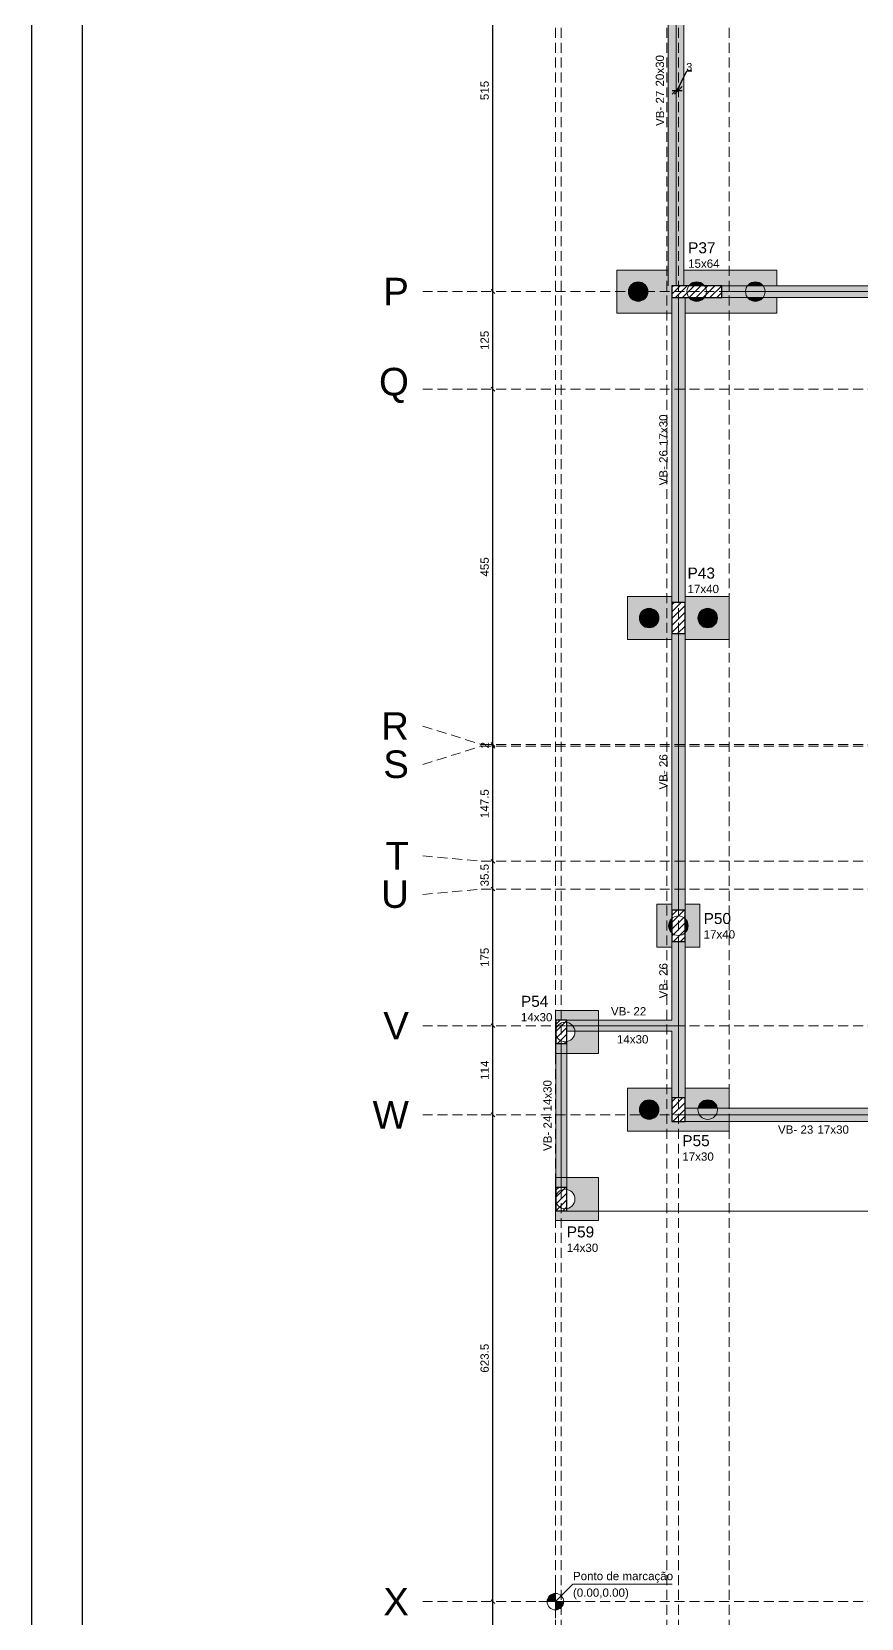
# Model space of a CAD drawing. Header units: millimetres. Extents: x -34 to 951, y -76 to 463.
# Drawn here: x 68.3 to 89.55, y -56 to -15.37 of the extents above; entities that cross this region are included whole.
import ezdxf

# ---------------------------------------------------------------- set-up
doc = ezdxf.new("R2010")
doc.units = ezdxf.units.MM
doc.header["$MEASUREMENT"] = 0
doc.linetypes.add('DASHED', pattern=[1.905, 1.27, -0.635])
doc.linetypes.add('NULL', pattern=[0])
for name, color, linetype, lineweight in [('FO-Eixos', 5, 'Continuous', 5), ('FO-Estacas dos blocos', 1, 'Continuous', 20), ('FO-Hachura dos blocos', 43, 'Continuous', 5), ('FO-Hachura pilar que passa', 19, 'Continuous', 5), ('FO-Hachura viga', 43, 'Continuous', 5), ('FO-Pilares', 4, 'Continuous', 30), ('FO-Seção das fundações', 9, 'Continuous', 5), ('FO-Textos das vigas', 7, 'Continuous', 5), ('FO-Textos dos pilares', 7, 'Continuous', 5), ('FO-Vigas', 1, 'Continuous', 20), ('LC-Cotas', 7, 'Continuous', 5), ('LC-Eixos', 7, 'DASHED', 5), ('LC-Textos', 7, 'Continuous', 20)]:
    doc.layers.add(name, color=color, linetype=linetype, lineweight=lineweight)
doc.styles.add('Arial', font='arial.ttf')
doc.dimstyles.new('UM_50.000000', dxfattribs={"dimtxt": 0.18, "dimasz": 0.1, "dimexe": 0.1, "dimexo": 0.2, "dimgap": 0, "dimtad": 1, "dimtih": 1, "dimtoh": 1, "dimdec": 1, "dimlfac": 50, "dimzin": 0, "dimdsep": 46, "dimtxsty": 'Standard', "dimcen": 0.09, "dimdle": 0.1, "dimadec": 1, "dimazin": 2, "dimtfac": 1, "dimtdec": 4, "dimtofl": 0, "dimtmove": 0, "dimatfit": 3, "dimfxl": 1, "dimtolj": 1, "dimarcsym": 0})
pattern_1 = [(45, (81.71223, 24.42096), (-0.08838835, 0.08838835), [])]

# ---------------------------------------------------------------- blocks, each defined once
blk = doc.blocks.new('_Oblique')
at = {"color": 0, "linetype": 'ByBlock', "lineweight": -2}
blk.add_line((-0.5, -0.5), (0.5, 0.5), dxfattribs=at)
blk = doc.blocks.new('*D190')
at = {"layer": 'Defpoints', "color": 0, "transparency": 16777216}
for p in [(80.112, -55.579), (80.112, -55.579), (80.112, -63.579)]:
    blk.add_point(p, dxfattribs=at)
at = {"layer": 'LC-Cotas', "color": 0, "lineweight": -2, "transparency": 16777216}
blk.add_line((80.112, -63.679), (80.112, -55.479), dxfattribs=at)
at = {"layer": 'LC-Cotas', "color": 0, "lineweight": -2, "transparency": 16777216, "xscale": 0.1, "yscale": 0.1, "zscale": 0.1}
for p, rotation in [((80.112, -55.579), 90), ((80.112, -63.579), 270)]:
    blk.add_blockref('_Oblique', p, dxfattribs=dict(at, rotation=rotation))
at = {"layer": 'LC-Cotas', "color": 7, "transparency": 16777216, "insert": (79.9, -59.579), "char_height": 0.2118, "attachment_point": 5, "rotation": 90, "style": 'Arial'}
blk.add_mtext('\\A1;400', dxfattribs=at)
blk = doc.blocks.new('*D191')
at = {"layer": 'Defpoints', "color": 0, "transparency": 16777216}
for p in [(80.112, -43.109), (80.112, -43.109), (80.112, -55.579)]:
    blk.add_point(p, dxfattribs=at)
at = {"layer": 'LC-Cotas', "color": 0, "lineweight": -2, "transparency": 16777216}
blk.add_line((80.112, -55.679), (80.112, -43.009), dxfattribs=at)
at = {"layer": 'LC-Cotas', "color": 0, "lineweight": -2, "transparency": 16777216, "xscale": 0.1, "yscale": 0.1, "zscale": 0.1}
for p, rotation in [((80.112, -43.109), 90), ((80.112, -55.579), 270)]:
    blk.add_blockref('_Oblique', p, dxfattribs=dict(at, rotation=rotation))
at = {"layer": 'LC-Cotas', "color": 7, "transparency": 16777216, "insert": (79.9, -49.344), "char_height": 0.2118, "attachment_point": 5, "rotation": 90, "style": 'Arial'}
blk.add_mtext('\\A1;623.5', dxfattribs=at)
blk = doc.blocks.new('*D192')
at = {"layer": 'Defpoints', "color": 0, "transparency": 16777216}
for p in [(80.112, -40.829), (80.112, -40.829), (80.112, -43.109)]:
    blk.add_point(p, dxfattribs=at)
at = {"layer": 'LC-Cotas', "color": 0, "lineweight": -2, "transparency": 16777216}
blk.add_line((80.112, -43.209), (80.112, -40.729), dxfattribs=at)
at = {"layer": 'LC-Cotas', "color": 0, "lineweight": -2, "transparency": 16777216, "xscale": 0.1, "yscale": 0.1, "zscale": 0.1}
for p, rotation in [((80.112, -40.829), 90), ((80.112, -43.109), 270)]:
    blk.add_blockref('_Oblique', p, dxfattribs=dict(at, rotation=rotation))
at = {"layer": 'LC-Cotas', "color": 7, "transparency": 16777216, "insert": (79.9, -41.969), "char_height": 0.2118, "attachment_point": 5, "rotation": 90, "style": 'Arial'}
blk.add_mtext('\\A1;114', dxfattribs=at)
blk = doc.blocks.new('*D193')
at = {"layer": 'Defpoints', "color": 0, "transparency": 16777216}
for p in [(80.112, -37.329), (80.112, -37.329), (80.112, -40.829)]:
    blk.add_point(p, dxfattribs=at)
at = {"layer": 'LC-Cotas', "color": 0, "lineweight": -2, "transparency": 16777216}
blk.add_line((80.112, -40.929), (80.112, -37.229), dxfattribs=at)
at = {"layer": 'LC-Cotas', "color": 0, "lineweight": -2, "transparency": 16777216, "xscale": 0.1, "yscale": 0.1, "zscale": 0.1}
for p, rotation in [((80.112, -37.329), 90), ((80.112, -40.829), 270)]:
    blk.add_blockref('_Oblique', p, dxfattribs=dict(at, rotation=rotation))
at = {"layer": 'LC-Cotas', "color": 7, "transparency": 16777216, "insert": (79.9, -39.079), "char_height": 0.2118, "attachment_point": 5, "rotation": 90, "style": 'Arial'}
blk.add_mtext('\\A1;175', dxfattribs=at)
blk = doc.blocks.new('*D194')
at = {"layer": 'Defpoints', "color": 0, "transparency": 16777216}
for p in [(80.112, -36.619), (80.112, -36.619), (80.112, -37.329)]:
    blk.add_point(p, dxfattribs=at)
at = {"layer": 'LC-Cotas', "color": 0, "lineweight": -2, "transparency": 16777216}
blk.add_line((80.112, -37.429), (80.112, -36.519), dxfattribs=at)
at = {"layer": 'LC-Cotas', "color": 0, "lineweight": -2, "transparency": 16777216, "xscale": 0.1, "yscale": 0.1, "zscale": 0.1}
for p, rotation in [((80.112, -36.619), 90), ((80.112, -37.329), 270)]:
    blk.add_blockref('_Oblique', p, dxfattribs=dict(at, rotation=rotation))
at = {"layer": 'LC-Cotas', "color": 7, "transparency": 16777216, "insert": (79.9, -36.974), "char_height": 0.2118, "attachment_point": 5, "rotation": 90, "style": 'Arial'}
blk.add_mtext('\\A1;35.5', dxfattribs=at)
blk = doc.blocks.new('*D195')
at = {"layer": 'Defpoints', "color": 0, "transparency": 16777216}
for p in [(80.112, -33.669), (80.112, -33.669), (80.112, -36.619)]:
    blk.add_point(p, dxfattribs=at)
at = {"layer": 'LC-Cotas', "color": 0, "lineweight": -2, "transparency": 16777216}
blk.add_line((80.112, -36.719), (80.112, -33.569), dxfattribs=at)
at = {"layer": 'LC-Cotas', "color": 0, "lineweight": -2, "transparency": 16777216, "xscale": 0.1, "yscale": 0.1, "zscale": 0.1}
for p, rotation in [((80.112, -33.669), 90), ((80.112, -36.619), 270)]:
    blk.add_blockref('_Oblique', p, dxfattribs=dict(at, rotation=rotation))
at = {"layer": 'LC-Cotas', "color": 7, "transparency": 16777216, "insert": (79.9, -35.144), "char_height": 0.2118, "attachment_point": 5, "rotation": 90, "style": 'Arial'}
blk.add_mtext('\\A1;147.5', dxfattribs=at)
blk = doc.blocks.new('*D196')
at = {"layer": 'Defpoints', "color": 0, "transparency": 16777216}
for p in [(80.112, -33.629), (80.112, -33.629), (80.112, -33.669)]:
    blk.add_point(p, dxfattribs=at)
at = {"layer": 'LC-Cotas', "color": 0, "lineweight": -2, "transparency": 16777216}
blk.add_line((80.112, -33.769), (80.112, -33.529), dxfattribs=at)
at = {"layer": 'LC-Cotas', "color": 0, "lineweight": -2, "transparency": 16777216, "xscale": 0.1, "yscale": 0.1, "zscale": 0.1}
for p, rotation in [((80.112, -33.629), 90), ((80.112, -33.669), 270)]:
    blk.add_blockref('_Oblique', p, dxfattribs=dict(at, rotation=rotation))
at = {"layer": 'LC-Cotas', "color": 7, "transparency": 16777216, "insert": (79.9, -33.646), "char_height": 0.2118, "attachment_point": 5, "rotation": 90, "style": 'Arial'}
blk.add_mtext('\\A1;2', dxfattribs=at)
blk = doc.blocks.new('*D197')
at = {"layer": 'Defpoints', "color": 0, "transparency": 16777216}
for p in [(80.112, -24.529), (80.112, -24.529), (80.112, -33.629)]:
    blk.add_point(p, dxfattribs=at)
at = {"layer": 'LC-Cotas', "color": 0, "lineweight": -2, "transparency": 16777216}
blk.add_line((80.112, -33.729), (80.112, -24.429), dxfattribs=at)
at = {"layer": 'LC-Cotas', "color": 0, "lineweight": -2, "transparency": 16777216, "xscale": 0.1, "yscale": 0.1, "zscale": 0.1}
for p, rotation in [((80.112, -24.529), 90), ((80.112, -33.629), 270)]:
    blk.add_blockref('_Oblique', p, dxfattribs=dict(at, rotation=rotation))
at = {"layer": 'LC-Cotas', "color": 7, "transparency": 16777216, "insert": (79.9, -29.079), "char_height": 0.2118, "attachment_point": 5, "rotation": 90, "style": 'Arial'}
blk.add_mtext('\\A1;455', dxfattribs=at)
blk = doc.blocks.new('*D198')
at = {"layer": 'Defpoints', "color": 0, "transparency": 16777216}
for p in [(80.112, -22.029), (80.112, -22.029), (80.112, -24.529)]:
    blk.add_point(p, dxfattribs=at)
at = {"layer": 'LC-Cotas', "color": 0, "lineweight": -2, "transparency": 16777216}
blk.add_line((80.112, -24.629), (80.112, -21.929), dxfattribs=at)
at = {"layer": 'LC-Cotas', "color": 0, "lineweight": -2, "transparency": 16777216, "xscale": 0.1, "yscale": 0.1, "zscale": 0.1}
for p, rotation in [((80.112, -22.029), 90), ((80.112, -24.529), 270)]:
    blk.add_blockref('_Oblique', p, dxfattribs=dict(at, rotation=rotation))
at = {"layer": 'LC-Cotas', "color": 7, "transparency": 16777216, "insert": (79.9, -23.279), "char_height": 0.2118, "attachment_point": 5, "rotation": 90, "style": 'Arial'}
blk.add_mtext('\\A1;125', dxfattribs=at)
blk = doc.blocks.new('*D199')
at = {"layer": 'Defpoints', "color": 0, "transparency": 16777216}
for p in [(80.112, -11.729), (80.112, -11.729), (80.112, -22.029)]:
    blk.add_point(p, dxfattribs=at)
at = {"layer": 'LC-Cotas', "color": 0, "lineweight": -2, "transparency": 16777216}
blk.add_line((80.112, -22.129), (80.112, -11.629), dxfattribs=at)
at = {"layer": 'LC-Cotas', "color": 0, "lineweight": -2, "transparency": 16777216, "xscale": 0.1, "yscale": 0.1, "zscale": 0.1}
for p, rotation in [((80.112, -11.729), 90), ((80.112, -22.029), 270)]:
    blk.add_blockref('_Oblique', p, dxfattribs=dict(at, rotation=rotation))
at = {"layer": 'LC-Cotas', "color": 7, "transparency": 16777216, "insert": (79.9, -16.879), "char_height": 0.2118, "attachment_point": 5, "rotation": 90, "style": 'Arial'}
blk.add_mtext('\\A1;515', dxfattribs=at)
blk = doc.blocks.new('*D189')
at = {"layer": 'Defpoints', "color": 0, "transparency": 16777216}
for p in [(84.802, -16.879), (84.862, -16.875), (84.862, -16.879)]:
    blk.add_point(p, dxfattribs=at)
at = {"layer": 'LC-Cotas', "color": 0, "lineweight": -2, "transparency": 16777216}
for p, q in [((84.832, -16.875), (85.075, -16.378)), ((85.075, -16.378), (85.206, -16.378)), ((84.702, -16.875), (84.962, -16.875))]:
    blk.add_line(p, q, dxfattribs=at)
at = {"layer": 'LC-Cotas', "color": 0, "lineweight": -2, "transparency": 16777216, "xscale": 0.2, "yscale": 0.2, "zscale": 0.2, "rotation": 180}
blk.add_blockref('_Oblique', (84.802, -16.875), dxfattribs=at)
at = {"layer": 'LC-Cotas', "color": 0, "lineweight": -2, "transparency": 16777216, "xscale": 0.2, "yscale": 0.2, "zscale": 0.2}
blk.add_blockref('_Oblique', (84.862, -16.875), dxfattribs=at)
at = {"layer": 'LC-Cotas', "transparency": 16777216, "insert": (85.14, -16.275), "char_height": 0.2, "attachment_point": 5, "style": 'Arial'}
blk.add_mtext('\\A1;3', dxfattribs=at)

msp = doc.modelspace()

# ---------------------------------------------------------------- hatches: boundary and pattern name
h = msp.add_hatch(color=43)
h.dxf.hatch_style = 1
h.paths.add_polyline_path([(82.8122, -40.969), (82.2114, -40.969, -0.0200241), (82.2122, -40.989, -0.3678942), (82.0022, -41.2358), (82.0022, -41.289), (82.0022, -41.539), (82.1222, -41.539), (82.8122, -41.539)])
h.paths.add_polyline_path([(82.8122, -40.439), (81.8622, -40.439), (81.8622, -40.689), (82.0022, -40.689), (82.8122, -40.689)])
h.paths.add_polyline_path([(81.8622, -40.439), (81.7122, -40.439), (81.7122, -40.829), (81.7222, -40.829), (81.7222, -40.689), (81.8622, -40.689)])
h = msp.add_hatch(color=43)
h.dxf.hatch_style = 1
h.paths.add_polyline_path([(82.8122, -44.719), (82.1222, -44.719), (82.0022, -44.719), (82.0022, -44.969), (82.0022, -45.0223, -0.3678942), (82.2122, -45.269, -0.3678942), (82.0022, -45.5158), (82.0022, -45.569), (81.8622, -45.569), (81.8622, -45.579), (82.8122, -45.579)])
h.paths.add_polyline_path([(81.8622, -45.579), (81.7122, -45.579), (81.7122, -45.819), (81.8622, -45.819)])
h.paths.add_polyline_path([(82.8122, -45.579), (81.8622, -45.579), (81.8622, -45.819), (82.8122, -45.819)])
at = {"layer": 'FO-Estacas dos blocos', "linetype": 'Continuous', "ltscale": 0.2}
for points in [[(84.0737, -21.9643), (84.0487, -21.904), (84.009, -21.8523), (83.9572, -21.8125), (83.8969, -21.7876), (83.8322, -21.779), (83.7675, -21.7876), (83.7072, -21.8125), (83.6555, -21.8523), (83.6157, -21.904), (83.5908, -21.9643), (83.5822, -22.029), (83.5908, -22.0937), (83.6157, -22.154), (83.6555, -22.2058), (83.7072, -22.2455), (83.7675, -22.2705), (83.8322, -22.279), (83.8969, -22.2705), (83.9572, -22.2455), (84.009, -22.2058), (84.0487, -22.154), (84.0737, -22.0937), (84.0822, -22.029), (84.0737, -21.9643)], [(84.3537, -30.3243), (84.3287, -30.264), (84.289, -30.2123), (84.2372, -30.1725), (84.1769, -30.1476), (84.1122, -30.139), (84.0475, -30.1476), (83.9872, -30.1725), (83.9355, -30.2123), (83.8957, -30.264), (83.8708, -30.3243), (83.8622, -30.389), (83.8708, -30.4537), (83.8957, -30.514), (83.9355, -30.5658), (83.9872, -30.6055), (84.0475, -30.6305), (84.1122, -30.639), (84.1769, -30.6305), (84.2372, -30.6055), (84.289, -30.5658), (84.3287, -30.514), (84.3537, -30.4537), (84.3622, -30.389), (84.3537, -30.3243)], [(85.8537, -30.3243), (85.8287, -30.264), (85.789, -30.2123), (85.7372, -30.1725), (85.6769, -30.1476), (85.6122, -30.139), (85.5475, -30.1476), (85.4872, -30.1725), (85.4355, -30.2123), (85.3957, -30.264), (85.3708, -30.3243), (85.3622, -30.389), (85.3708, -30.4537), (85.3957, -30.514), (85.4355, -30.5658), (85.4872, -30.6055), (85.5475, -30.6305), (85.6122, -30.639), (85.6769, -30.6305), (85.7372, -30.6055), (85.789, -30.5658), (85.8287, -30.514), (85.8537, -30.4537), (85.8622, -30.389), (85.8537, -30.3243)], [(84.3537, -42.9143), (84.3287, -42.854), (84.289, -42.8023), (84.2372, -42.7625), (84.1769, -42.7376), (84.1122, -42.729), (84.0475, -42.7376), (83.9872, -42.7625), (83.9355, -42.8023), (83.8957, -42.854), (83.8708, -42.9143), (83.8622, -42.979), (83.8708, -43.0437), (83.8957, -43.104), (83.9355, -43.1558), (83.9872, -43.1955), (84.0475, -43.2205), (84.1122, -43.229), (84.1769, -43.2205), (84.2372, -43.1955), (84.289, -43.1558), (84.3287, -43.104), (84.3537, -43.0437), (84.3622, -42.979), (84.3537, -42.9143)]]:
    msp.add_hatch(color=1, dxfattribs=at).paths.add_polyline_path(points)
h = msp.add_hatch(color=1, dxfattribs=at)
h.paths.add_polyline_path([(85.5737, -21.9643), (85.5487, -21.904), (85.509, -21.8523), (85.4572, -21.8125), (85.3969, -21.7876), (85.3322, -21.779), (85.2675, -21.7876), (85.2072, -21.8125), (85.1555, -21.8523), (85.1157, -21.904), (85.0908, -21.9643), (85.0822, -22.029), (85.0908, -22.0937), (85.1157, -22.154), (85.1555, -22.2058), (85.2072, -22.2455), (85.2675, -22.2705), (85.3322, -22.279), (85.3969, -22.2705), (85.4572, -22.2455), (85.509, -22.2058), (85.5487, -22.154), (85.5737, -22.0937), (85.5822, -22.029), (85.5737, -21.9643)])
h.paths.add_polyline_path([(85.5487, -22.154), (85.5737, -22.0937), (85.5822, -22.029), (85.5737, -21.9643), (85.5487, -21.904), (85.5296, -21.879), (85.1349, -21.879), (85.1157, -21.904), (85.0908, -21.9643), (85.0822, -22.029), (85.0908, -22.0937), (85.1157, -22.154), (85.1349, -22.179), (85.5296, -22.179), (85.5487, -22.154)], flags=0)
h = msp.add_hatch(color=1, dxfattribs=at)
h.paths.add_polyline_path([(87.0737, -21.9643), (87.0487, -21.904), (87.009, -21.8523), (86.9572, -21.8125), (86.8969, -21.7876), (86.8322, -21.779), (86.7675, -21.7876), (86.7072, -21.8125), (86.6555, -21.8523), (86.6157, -21.904), (86.5908, -21.9643), (86.5822, -22.029), (86.5908, -22.0937), (86.6157, -22.154), (86.6555, -22.2058), (86.7072, -22.2455), (86.7675, -22.2705), (86.8322, -22.279), (86.8969, -22.2705), (86.9572, -22.2455), (87.009, -22.2058), (87.0487, -22.154), (87.0737, -22.0937), (87.0822, -22.029), (87.0737, -21.9643)])
h.paths.add_polyline_path([(87.0487, -22.154), (87.0737, -22.0937), (87.0822, -22.029), (87.0737, -21.9643), (87.0487, -21.904), (87.0296, -21.879), (86.6349, -21.879), (86.6157, -21.904), (86.5908, -21.9643), (86.5822, -22.029), (86.5908, -22.0937), (86.6157, -22.154), (86.6349, -22.179), (87.0296, -22.179), (87.0487, -22.154)], flags=0)
h = msp.add_hatch(color=1, dxfattribs=at)
h.paths.add_polyline_path([(85.1037, -38.2043), (85.0787, -38.144), (85.039, -38.0923), (84.9872, -38.0525), (84.9269, -38.0276), (84.8622, -38.019), (84.7975, -38.0276), (84.7372, -38.0525), (84.6855, -38.0923), (84.6457, -38.144), (84.6208, -38.2043), (84.6122, -38.269), (84.6208, -38.3337), (84.6457, -38.394), (84.6855, -38.4458), (84.7372, -38.4855), (84.7975, -38.5105), (84.8622, -38.519), (84.9269, -38.5105), (84.9872, -38.4855), (85.039, -38.4458), (85.0787, -38.394), (85.1037, -38.3337), (85.1122, -38.269), (85.1037, -38.2043)])
h.paths.add_polyline_path([(84.9269, -38.5105), (84.9872, -38.4855), (85.0322, -38.451), (85.0322, -38.0871), (84.9872, -38.0525), (84.9269, -38.0276), (84.8622, -38.019), (84.7975, -38.0276), (84.7372, -38.0525), (84.6922, -38.0871), (84.6922, -38.451), (84.7372, -38.4855), (84.7975, -38.5105), (84.8622, -38.519), (84.9269, -38.5105)], flags=0)
h = msp.add_hatch(color=1, dxfattribs=at)
h.paths.add_polyline_path([(85.8537, -42.9143), (85.8287, -42.854), (85.789, -42.8023), (85.7372, -42.7625), (85.6769, -42.7376), (85.6122, -42.729), (85.5475, -42.7376), (85.4872, -42.7625), (85.4355, -42.8023), (85.3957, -42.854), (85.3708, -42.9143), (85.3622, -42.979), (85.3708, -43.0437), (85.3957, -43.104), (85.4355, -43.1558), (85.4872, -43.1955), (85.5475, -43.2205), (85.6122, -43.229), (85.6769, -43.2205), (85.7372, -43.1955), (85.789, -43.1558), (85.8287, -43.104), (85.8537, -43.0437), (85.8622, -42.979), (85.8537, -42.9143)])
h.paths.add_polyline_path([(85.6769, -43.2205), (85.7372, -43.1955), (85.789, -43.1558), (85.8287, -43.104), (85.8537, -43.0437), (85.8622, -42.979), (85.857, -42.939), (85.3675, -42.939), (85.3622, -42.979), (85.3708, -43.0437), (85.3957, -43.104), (85.4355, -43.1558), (85.4872, -43.1955), (85.5475, -43.2205), (85.6122, -43.229), (85.6769, -43.2205)], flags=0)
at = {"layer": 'FO-Hachura dos blocos', "linetype": 'Continuous', "ltscale": 0.2}
h = msp.add_hatch(color=43, dxfattribs=at)
h.paths.add_polyline_path([(83.2822, -21.479), (83.2822, -22.579), (87.3822, -22.579), (87.3822, -21.479), (83.2822, -21.479)])
h.paths.add_polyline_path([(84.6922, -22.179), (85.1349, -22.179), (85.1555, -22.2058), (85.2072, -22.2455), (85.2675, -22.2705), (85.3322, -22.279), (85.3969, -22.2705), (85.4572, -22.2455), (85.509, -22.2058), (85.5296, -22.179), (86.6349, -22.179), (86.6555, -22.2058), (86.7072, -22.2455), (86.7675, -22.2705), (86.8322, -22.279), (86.8969, -22.2705), (86.9572, -22.2455), (87.009, -22.2058), (87.0296, -22.179), (87.3822, -22.179), (87.3822, -21.879), (87.0296, -21.879), (87.009, -21.8523), (86.9572, -21.8125), (86.8969, -21.7876), (86.8322, -21.779), (86.7675, -21.7876), (86.7072, -21.8125), (86.6555, -21.8523), (86.6349, -21.879), (85.5296, -21.879), (85.509, -21.8523), (85.4572, -21.8125), (85.3969, -21.7876), (85.3322, -21.779), (85.2675, -21.7876), (85.2072, -21.8125), (85.1555, -21.8523), (85.1349, -21.879), (85.0022, -21.879), (85.0022, -21.479), (84.6022, -21.479), (84.6022, -21.879), (84.6922, -21.879), (84.6922, -22.179)], flags=0)
h.paths.add_polyline_path([(83.8969, -22.2705), (83.9572, -22.2455), (84.009, -22.2058), (84.0487, -22.154), (84.0737, -22.0937), (84.0822, -22.029), (84.0737, -21.9643), (84.0487, -21.904), (84.009, -21.8523), (83.9572, -21.8125), (83.8969, -21.7876), (83.8322, -21.779), (83.7675, -21.7876), (83.7072, -21.8125), (83.6555, -21.8523), (83.6157, -21.904), (83.5908, -21.9643), (83.5822, -22.029), (83.5908, -22.0937), (83.6157, -22.154), (83.6555, -22.2058), (83.7072, -22.2455), (83.7675, -22.2705), (83.8322, -22.279), (83.8969, -22.2705)], flags=0)
h.paths.add_polyline_path([(85.0322, -22.179), (84.6922, -22.179), (84.6922, -22.579), (85.0322, -22.579), (85.0322, -22.179)], flags=0)
h = msp.add_hatch(color=43, dxfattribs=at)
h.paths.add_polyline_path([(83.5622, -29.839), (83.5622, -30.939), (86.1622, -30.939), (86.1622, -29.839), (83.5622, -29.839)])
h.paths.add_polyline_path([(85.0322, -30.939), (85.0322, -29.839), (84.6922, -29.839), (84.6922, -30.939), (85.0322, -30.939)], flags=0)
h.paths.add_polyline_path([(84.1769, -30.6305), (84.2372, -30.6055), (84.289, -30.5658), (84.3287, -30.514), (84.3537, -30.4537), (84.3622, -30.389), (84.3537, -30.3243), (84.3287, -30.264), (84.289, -30.2123), (84.2372, -30.1725), (84.1769, -30.1476), (84.1122, -30.139), (84.0475, -30.1476), (83.9872, -30.1725), (83.9355, -30.2123), (83.8957, -30.264), (83.8708, -30.3243), (83.8622, -30.389), (83.8708, -30.4537), (83.8957, -30.514), (83.9355, -30.5658), (83.9872, -30.6055), (84.0475, -30.6305), (84.1122, -30.639), (84.1769, -30.6305)], flags=0)
h.paths.add_polyline_path([(85.6769, -30.6305), (85.7372, -30.6055), (85.789, -30.5658), (85.8287, -30.514), (85.8537, -30.4537), (85.8622, -30.389), (85.8537, -30.3243), (85.8287, -30.264), (85.789, -30.2123), (85.7372, -30.1725), (85.6769, -30.1476), (85.6122, -30.139), (85.5475, -30.1476), (85.4872, -30.1725), (85.4355, -30.2123), (85.3957, -30.264), (85.3708, -30.3243), (85.3622, -30.389), (85.3708, -30.4537), (85.3957, -30.514), (85.4355, -30.5658), (85.4872, -30.6055), (85.5475, -30.6305), (85.6122, -30.639), (85.6769, -30.6305)], flags=0)
h = msp.add_hatch(color=43, dxfattribs=at)
h.paths.add_polyline_path([(84.3122, -37.719), (84.3122, -38.819), (85.4122, -38.819), (85.4122, -37.719), (84.3122, -37.719)])
h.paths.add_polyline_path([(84.6855, -38.0923), (84.6457, -38.144), (84.6208, -38.2043), (84.6122, -38.269), (84.6208, -38.3337), (84.6457, -38.394), (84.6855, -38.4458), (84.6922, -38.451), (84.6922, -38.819), (85.0322, -38.819), (85.0322, -38.451), (85.039, -38.4458), (85.0787, -38.394), (85.1037, -38.3337), (85.1122, -38.269), (85.1037, -38.2043), (85.0787, -38.144), (85.039, -38.0923), (85.0322, -38.0871), (85.0322, -37.719), (84.6922, -37.719), (84.6922, -38.0871), (84.6855, -38.0923)], flags=0)
h = msp.add_hatch(color=43, dxfattribs=at)
h.paths.add_polyline_path([(83.5622, -42.429), (83.5622, -43.529), (86.1622, -43.529), (86.1622, -42.429), (83.5622, -42.429)])
h.paths.add_polyline_path([(84.1769, -43.2205), (84.2372, -43.1955), (84.289, -43.1558), (84.3287, -43.104), (84.3537, -43.0437), (84.3622, -42.979), (84.3537, -42.9143), (84.3287, -42.854), (84.289, -42.8023), (84.2372, -42.7625), (84.1769, -42.7376), (84.1122, -42.729), (84.0475, -42.7376), (83.9872, -42.7625), (83.9355, -42.8023), (83.8957, -42.854), (83.8708, -42.9143), (83.8622, -42.979), (83.8708, -43.0437), (83.8957, -43.104), (83.9355, -43.1558), (83.9872, -43.1955), (84.0475, -43.2205), (84.1122, -43.229), (84.1769, -43.2205)], flags=0)
h.paths.add_polyline_path([(84.6922, -42.429), (84.6922, -43.279), (86.1622, -43.279), (86.1622, -42.939), (85.857, -42.939), (85.8537, -42.9143), (85.8287, -42.854), (85.789, -42.8023), (85.7372, -42.7625), (85.6769, -42.7376), (85.6122, -42.729), (85.5475, -42.7376), (85.4872, -42.7625), (85.4355, -42.8023), (85.3957, -42.854), (85.3708, -42.9143), (85.3675, -42.939), (85.0322, -42.939), (85.0322, -42.429), (84.6922, -42.429)], flags=0)
at = {"layer": 'FO-Hachura pilar que passa', "linetype": 'Continuous', "ltscale": 0.2}
h = msp.add_hatch(dxfattribs=at)
h.set_pattern_fill('ANSI31', color=19, style=0)
h.set_pattern_definition(pattern_1)
h.paths.add_polyline_path([(84.6922, -21.879), (84.6922, -22.029), (84.6922, -22.179), (85.3322, -22.179), (85.9722, -22.179), (85.9722, -22.029), (85.9722, -21.879), (85.3322, -21.879)])
h = msp.add_hatch(dxfattribs=at)
h.set_pattern_fill('ANSI31', color=19, style=0)
h.set_pattern_definition(pattern_1)
h.paths.add_polyline_path([(84.6922, -30.789), (84.8622, -30.789), (85.0322, -30.789), (85.0322, -30.389), (85.0322, -29.989), (84.8622, -29.989), (84.6922, -29.989), (84.6922, -30.389)])
h = msp.add_hatch(dxfattribs=at)
h.set_pattern_fill('ANSI31', color=19, style=0)
h.set_pattern_definition(pattern_1)
h.paths.add_polyline_path([(84.6922, -38.669), (84.8622, -38.669), (85.0322, -38.669), (85.0322, -38.269), (85.0322, -37.869), (84.8622, -37.869), (84.6922, -37.869), (84.6922, -38.269)])
h = msp.add_hatch(dxfattribs=at)
h.set_pattern_fill('ANSI31', color=19, style=0)
h.set_pattern_definition(pattern_1)
h.paths.add_polyline_path([(81.7222, -41.289), (81.8622, -41.289), (82.0022, -41.289), (82.0022, -40.989), (82.0022, -40.689), (81.8622, -40.689), (81.7222, -40.689), (81.7222, -40.989)])
h = msp.add_hatch(dxfattribs=at)
h.set_pattern_fill('ANSI31', color=19, style=0)
h.set_pattern_definition(pattern_1)
h.paths.add_polyline_path([(84.6922, -43.279), (84.8622, -43.279), (85.0322, -43.279), (85.0322, -42.979), (85.0322, -42.679), (84.8622, -42.679), (84.6922, -42.679), (84.6922, -42.979)])
h = msp.add_hatch(dxfattribs=at)
h.set_pattern_fill('ANSI31', color=19, style=0)
h.set_pattern_definition(pattern_1)
h.paths.add_polyline_path([(81.7222, -45.569), (81.8622, -45.569), (82.0022, -45.569), (82.0022, -45.269), (82.0022, -44.969), (81.8622, -44.969), (81.7222, -44.969), (81.7222, -45.269)])
at = {"layer": 'FO-Hachura viga', "linetype": 'Continuous', "ltscale": 0.2}
for points in [[(85.0022, -11.879), (85.0022, -11.879), (84.6022, -11.879), (84.6022, -21.879), (85.0022, -21.879), (85.0022, -11.879)], [(99.4222, -21.879), (99.4222, -21.879), (85.9722, -21.879), (85.9722, -22.179), (99.4222, -22.179), (99.4222, -21.879)], [(85.0322, -22.179), (85.0322, -22.179), (84.6922, -22.179), (84.6922, -29.989), (85.0322, -29.989), (85.0322, -22.179)], [(85.0322, -30.789), (85.0322, -30.789), (84.6922, -30.789), (84.6922, -37.869), (85.0322, -37.869), (85.0322, -30.789)], [(85.0322, -38.669), (85.0322, -38.669), (84.6922, -38.669), (84.6922, -40.689), (84.8622, -40.829), (85.0322, -40.829), (85.0322, -38.669)], [(84.8622, -40.829), (84.8622, -40.829), (84.6922, -40.689), (82.0022, -40.689), (82.0022, -40.969), (84.6922, -40.969), (84.8622, -40.829)], [(85.0322, -40.829), (85.0322, -40.829), (84.8622, -40.829), (84.6922, -40.969), (84.6922, -42.679), (85.0322, -42.679), (85.0322, -40.829)], [(82.0022, -41.289), (82.0022, -41.289), (81.7222, -41.289), (81.7222, -44.969), (82.0022, -44.969), (82.0022, -41.289)], [(91.6122, -42.939), (91.6122, -42.939), (85.0322, -42.939), (85.0322, -43.279), (91.6122, -43.279), (91.6122, -42.939)]]:
    msp.add_hatch(color=43, dxfattribs=at).paths.add_polyline_path(points)
at = {"layer": 'LC-Cotas', "linetype": 'Continuous', "ltscale": 0.2}
for points in [[(81.7122, -55.579), (81.5004, -55.579), (81.5077, -55.5242), (81.5288, -55.4731), (81.5625, -55.4293), (81.6063, -55.3956), (81.6574, -55.3745), (81.7122, -55.3672), (81.7122, -55.579)], [(81.7122, -55.579), (81.924, -55.579), (81.9168, -55.6339), (81.8957, -55.6849), (81.862, -55.7288), (81.8181, -55.7625), (81.7671, -55.7836), (81.7122, -55.7908), (81.7122, -55.579)]]:
    msp.add_hatch(color=7, dxfattribs=at).paths.add_polyline_path(points)

# ---------------------------------------------------------------- linework, layer by layer
at = {"color": 7}
for p, q in [((68.2973, -76.3225), (68.2973, 42.5775)), ((69.5973, -74.0225), (69.5973, 40.2775))]:
    msp.add_line(p, q, dxfattribs=at)
at = {"layer": 'FO-Eixos'}
for p, q in [((84.8022, -21.879), (84.8022, -11.879)), ((84.8622, -29.989), (84.8622, -22.179)), ((85.9722, -22.029), (99.4222, -22.029)), ((84.8622, -37.869), (84.8622, -30.789)), ((84.8622, -40.829), (84.8622, -38.669)), ((82.0022, -40.829), (84.8622, -40.829)), ((84.8622, -42.679), (84.8622, -40.829)), ((81.8622, -44.969), (81.8622, -41.289)), ((85.0322, -43.109), (91.6122, -43.109))]:
    msp.add_line(p, q, dxfattribs=at)
at = {"layer": 'FO-Estacas dos blocos'}
for centre in [(83.8322, -22.029), (85.3322, -22.029), (86.8322, -22.029), (84.1122, -30.389), (85.6122, -30.389), (84.8622, -38.269), (81.9622, -40.989), (84.1122, -42.979), (85.6122, -42.979), (81.9622, -45.269)]:
    msp.add_circle(centre, 0.25, dxfattribs=at)
at = {"layer": 'FO-Pilares'}
for points in [[(84.6922, -21.879), (84.6922, -22.029), (84.6922, -22.179), (85.3322, -22.179), (85.9722, -22.179), (85.9722, -22.029), (85.9722, -21.879), (85.3322, -21.879), (84.6922, -21.879)], [(84.6922, -30.789), (84.8622, -30.789), (85.0322, -30.789), (85.0322, -30.389), (85.0322, -29.989), (84.8622, -29.989), (84.6922, -29.989), (84.6922, -30.389), (84.6922, -30.789)], [(84.6922, -38.669), (84.8622, -38.669), (85.0322, -38.669), (85.0322, -38.269), (85.0322, -37.869), (84.8622, -37.869), (84.6922, -37.869), (84.6922, -38.269), (84.6922, -38.669)], [(81.7222, -41.289), (81.8622, -41.289), (82.0022, -41.289), (82.0022, -40.989), (82.0022, -40.689), (81.8622, -40.689), (81.7222, -40.689), (81.7222, -40.989), (81.7222, -41.289)], [(84.6922, -43.279), (84.8622, -43.279), (85.0322, -43.279), (85.0322, -42.979), (85.0322, -42.679), (84.8622, -42.679), (84.6922, -42.679), (84.6922, -42.979), (84.6922, -43.279)], [(81.7222, -45.569), (81.8622, -45.569), (82.0022, -45.569), (82.0022, -45.269), (82.0022, -44.969), (81.8622, -44.969), (81.7222, -44.969), (81.7222, -45.269), (81.7222, -45.569)]]:
    msp.add_lwpolyline(points, close=True, dxfattribs=at)
at = {"layer": 'FO-Seção das fundações'}
for points in [[(83.2822, -21.479), (83.2822, -22.579)], [(83.2822, -21.479), (84.6022, -21.479)], [(85.0022, -21.479), (87.3822, -21.479)], [(87.3822, -21.879), (87.3822, -21.479)], [(87.3822, -22.579), (87.3822, -22.179)], [(84.6922, -22.579), (83.2822, -22.579)], [(87.3822, -22.579), (85.0322, -22.579)], [(83.5622, -29.839), (83.5622, -30.939)], [(83.5622, -29.839), (84.6922, -29.839)], [(85.0322, -29.839), (86.1622, -29.839)], [(86.1622, -30.939), (86.1622, -29.839)], [(84.6922, -30.939), (83.5622, -30.939)], [(86.1622, -30.939), (85.0322, -30.939)], [(84.3122, -37.719), (84.3122, -38.819)], [(84.3122, -37.719), (84.6922, -37.719)], [(85.0322, -37.719), (85.4122, -37.719)], [(85.4122, -38.819), (85.4122, -37.719)], [(84.6922, -38.819), (84.3122, -38.819)], [(85.4122, -38.819), (85.0322, -38.819)], [(81.7122, -40.439), (81.7122, -41.539)], [(81.7122, -40.439), (82.8122, -40.439)], [(82.8122, -40.969), (82.8122, -40.439)], [(82.8122, -41.539), (82.8122, -40.969)], [(82.1222, -41.539), (81.7122, -41.539)], [(82.8122, -41.539), (82.1222, -41.539)], [(83.5622, -42.429), (83.5622, -43.529)], [(83.5622, -42.429), (84.6922, -42.429)], [(85.0322, -42.429), (86.1622, -42.429)], [(86.1622, -42.939), (86.1622, -42.429)], [(86.1622, -43.529), (86.1622, -43.279)], [(86.1622, -43.529), (83.5622, -43.529)], [(81.7122, -44.719), (81.7122, -45.819)], [(81.7122, -44.719), (82.1222, -44.719)], [(82.1222, -44.719), (82.8122, -44.719)], [(82.8122, -45.819), (82.8122, -44.719)], [(82.8122, -45.819), (81.7122, -45.819)]]:
    msp.add_lwpolyline(points, dxfattribs=at)
at = {"layer": 'FO-Textos dos pilares', "color": 1}
msp.add_line((111.7022, -45.579), (81.7122, -45.579), dxfattribs=at)
at = {"layer": 'FO-Vigas'}
for p, q in [((84.6022, -21.879), (84.6022, -11.879)), ((85.0022, -21.879), (85.0022, -11.879)), ((85.9722, -21.879), (99.4222, -21.879)), ((84.6922, -29.989), (84.6922, -22.179)), ((85.0322, -29.989), (85.0322, -22.179)), ((85.9722, -22.179), (99.4222, -22.179)), ((84.6922, -37.869), (84.6922, -30.789)), ((85.0322, -37.869), (85.0322, -30.789)), ((84.6922, -40.689), (84.6922, -38.669)), ((85.0322, -40.829), (85.0322, -38.669)), ((82.0022, -40.689), (84.6922, -40.689)), ((82.0022, -40.969), (84.6922, -40.969)), ((84.6922, -42.679), (84.6922, -40.969)), ((85.0322, -42.679), (85.0322, -40.829)), ((81.7222, -44.969), (81.7222, -41.289)), ((82.0022, -44.969), (82.0022, -41.289)), ((85.0322, -42.939), (91.6122, -42.939)), ((85.0322, -43.279), (91.6122, -43.279))]:
    msp.add_line(p, q, dxfattribs=at)
at = {"layer": 'LC-Cotas'}
for p, q in [((81.7122, -55.1554), (81.7122, -56.0026)), ((81.2886, -55.579), (82.1358, -55.579))]:
    msp.add_line(p, q, dxfattribs=at)
msp.add_lwpolyline([(81.7122, -55.579), (82.1615, -55.1297), (84.7031, -55.1297)], dxfattribs=at)
msp.add_circle((81.7122, -55.579), 0.2118, dxfattribs=at)
at = {"layer": 'LC-Eixos', "ltscale": 0.2}
for p, q in [((81.7122, 26.6346), (81.7122, -65.079)), ((81.8622, 26.6346), (81.8622, -65.079)), ((84.5622, 26.6346), (84.5622, -65.079)), ((84.8622, 26.6346), (84.8622, -65.079)), ((86.1622, 26.6346), (86.1622, -65.079)), ((78.3122, -22.029), (79.8122, -22.029)), ((79.8122, -22.029), (114.246, -22.029)), ((78.3122, -24.529), (79.8122, -24.529)), ((79.8122, -24.529), (114.246, -24.529)), ((78.3122, -33.1548), (79.8122, -33.629)), ((78.3122, -34.1432), (79.8122, -33.669)), ((79.8122, -33.629), (114.246, -33.629)), ((79.8122, -33.669), (114.246, -33.669)), ((78.3122, -36.4798), (79.8122, -36.619)), ((79.8122, -36.619), (114.246, -36.619)), ((78.3122, -37.4682), (79.8122, -37.329)), ((79.8122, -37.329), (114.246, -37.329)), ((78.3122, -40.829), (79.8122, -40.829)), ((79.8122, -40.829), (114.246, -40.829)), ((78.3122, -43.109), (79.8122, -43.109)), ((79.8122, -43.109), (114.246, -43.109)), ((78.3122, -55.579), (79.8122, -55.579)), ((79.8122, -55.579), (114.246, -55.579))]:
    msp.add_line(p, q, dxfattribs=at)

# ---------------------------------------------------------------- texts
at = {"layer": 'FO-Textos das vigas', "linetype": 'NULL', "ltscale": 0.2, "char_height": 0.2118, "rotation": 90.00021, "line_spacing_factor": 0.798, "style": 'Arial'}
for s, insert, width, attachment_point in [('20x30', (84.4963, -16.777), 1.612069, 7), ('VB- 27', (84.4963, -16.883), 1.809017, 9), ('17x30', (84.5863, -25.982), 1.612069, 7), ('VB- 26', (84.5863, -26.088), 1.809017, 9), ('VB- 26', (84.5863, -34.329), 1.809017, 8), ('VB- 26', (84.5863, -39.679), 1.809017, 8), ('14x30', (81.6163, -43.027), 1.612069, 7), ('VB- 24', (81.6163, -43.133), 1.809017, 9)]:
    msp.add_mtext(s, dxfattribs=dict(at, insert=insert, width=width, attachment_point=attachment_point))
at = {"layer": 'FO-Textos das vigas', "linetype": 'NULL', "ltscale": 0.2, "char_height": 0.2118, "line_spacing_factor": 0.798, "style": 'Arial'}
for s, insert, width, attachment_point in [('VB- 22', (84.039, -40.5663), 1.809017, 9), ('14x30', (83.2877, -41.2869), 1.612069, 7), ('VB- 23', (88.3182, -43.5972), 1.809017, 9), ('17x30', (88.4242, -43.5972), 1.612069, 7)]:
    msp.add_mtext(s, dxfattribs=dict(at, insert=insert, width=width, attachment_point=attachment_point))
at = {"layer": 'FO-Textos dos pilares', "linetype": 'NULL', "ltscale": 0.2, "attachment_point": 7, "line_spacing_factor": 0.798, "style": 'Arial'}
for s, insert, char_height, width in [('P37', (85.1111, -21.0517), 0.2824, 1.403821), ('15x64', (85.1111, -21.422), 0.2118, 1.612069), ('P43', (85.0961, -29.3832), 0.2824, 1.403821), ('17x40', (85.0961, -29.7535), 0.2118, 1.612069), ('P50', (85.5077, -38.2291), 0.2824, 1.403821), ('17x40', (85.5077, -38.5994), 0.2118, 1.612069), ('P54', (80.8283, -40.3505), 0.2824, 1.403821), ('14x30', (80.8283, -40.7208), 0.2118, 1.612069), ('P55', (84.9621, -43.9188), 0.2824, 1.403821), ('17x30', (84.9621, -44.2891), 0.2118, 1.612069), ('P59', (82.003, -46.2548), 0.2824, 1.403821), ('14x30', (82.003, -46.625), 0.2118, 1.612069)]:
    msp.add_mtext(s, dxfattribs=dict(at, insert=insert, char_height=char_height, width=width))
at = {"layer": 'LC-Cotas', "linetype": 'NULL', "ltscale": 0.2, "char_height": 0.2118, "attachment_point": 7, "line_spacing_factor": 0.798, "style": 'Arial'}
for s, insert, width in [('Ponto de marcação', (82.1612, -55.094), 5.130984), ('(0.00,0.00)', (82.1612, -55.517), 2.860914)]:
    msp.add_mtext(s, dxfattribs=dict(at, insert=insert, width=width))
at = {"layer": 'LC-Textos', "linetype": 'NULL', "ltscale": 0.2, "char_height": 0.706, "attachment_point": 9, "line_spacing_factor": 0.798, "style": 'Arial'}
for s, insert, width in [('P', (77.9592, -22.3821), 1.316216), ('Q', (77.9592, -24.8821), 1.534689), ('R', (77.9592, -33.5081), 1.424915), ('S', (77.9592, -34.4961), 1.316216), ('T', (77.9592, -36.8331), 1.205366), ('U', (77.9592, -37.8211), 1.424915), ('V', (77.9592, -41.1821), 1.316216), ('W', (77.9592, -43.4621), 1.86186), ('X', (77.9592, -55.9321), 1.316216)]:
    msp.add_mtext(s, dxfattribs=dict(at, insert=insert, width=width))

# ---------------------------------------------------------------- dimensions: what is measured, and where the dimension line sits
at = {"layer": 'LC-Cotas'}
for base, p1, p2, override, picture, middle in [((80.1122, -11.729), (80.1122, -22.029), (80.1122, -11.729), {"dimtxt": 0.2118, "dimasz": 0.1, "dimexe": 0.1, "dimexo": 0.2, "dimtad": 1, "dimtih": 0, "dimtoh": 0, "dimdec": 1, "dimlfac": 50, "dimzin": 8, "dimtxsty": 'Arial', "dimblk": 'Oblique', "dimblk1": 'Oblique', "dimblk2": 'Oblique', "dimsah": 1, "dimdle": 0.1, "dimse1": 1, "dimse2": 1, "dimclrt": 7, "dimadec": 1, "dimazin": 3, "dimtmove": 2, "dimldrblk": 'Oblique'}, '*D199', (79.9004, -16.879)), ((80.1122, -22.029), (80.1122, -24.529), (80.1122, -22.029), {"dimtxt": 0.2118, "dimasz": 0.1, "dimexe": 0.1, "dimexo": 0.2, "dimtad": 1, "dimtih": 0, "dimtoh": 0, "dimdec": 1, "dimlfac": 50, "dimzin": 8, "dimtxsty": 'Arial', "dimblk": 'Oblique', "dimblk1": 'Oblique', "dimblk2": 'Oblique', "dimsah": 1, "dimdle": 0.1, "dimse1": 1, "dimse2": 1, "dimclrt": 7, "dimadec": 1, "dimazin": 3, "dimtmove": 2, "dimldrblk": 'Oblique'}, '*D198', (79.9004, -23.279)), ((80.1122, -24.529), (80.1122, -33.629), (80.1122, -24.529), {"dimtxt": 0.2118, "dimasz": 0.1, "dimexe": 0.1, "dimexo": 0.2, "dimtad": 1, "dimtih": 0, "dimtoh": 0, "dimdec": 1, "dimlfac": 50, "dimzin": 8, "dimtxsty": 'Arial', "dimblk": 'Oblique', "dimblk1": 'Oblique', "dimblk2": 'Oblique', "dimsah": 1, "dimdle": 0.1, "dimse1": 1, "dimse2": 1, "dimclrt": 7, "dimadec": 1, "dimazin": 3, "dimtmove": 2, "dimldrblk": 'Oblique'}, '*D197', (79.9004, -29.079)), ((80.1122, -33.629), (80.1122, -33.669), (80.1122, -33.629), {"dimtxt": 0.2118, "dimtih": 0, "dimtoh": 0, "dimzin": 8, "dimtxsty": 'Arial', "dimblk": 'Oblique', "dimblk1": 'Oblique', "dimblk2": 'Oblique', "dimsah": 1, "dimse1": 1, "dimse2": 1, "dimclrt": 7, "dimazin": 3, "dimtmove": 2, "dimldrblk": 'Oblique'}, '*D196', (79.9004, -33.6464)), ((80.1122, -33.669), (80.1122, -36.619), (80.1122, -33.669), {"dimtxt": 0.2118, "dimasz": 0.1, "dimexe": 0.1, "dimexo": 0.2, "dimtad": 1, "dimtih": 0, "dimtoh": 0, "dimdec": 1, "dimlfac": 50, "dimzin": 8, "dimtxsty": 'Arial', "dimblk": 'Oblique', "dimblk1": 'Oblique', "dimblk2": 'Oblique', "dimsah": 1, "dimdle": 0.1, "dimse1": 1, "dimse2": 1, "dimclrt": 7, "dimadec": 1, "dimazin": 3, "dimtmove": 2, "dimldrblk": 'Oblique'}, '*D195', (79.9004, -35.144)), ((80.1122, -36.619), (80.1122, -37.329), (80.1122, -36.619), {"dimtxt": 0.2118, "dimasz": 0.1, "dimexe": 0.1, "dimexo": 0.2, "dimtad": 1, "dimtih": 0, "dimtoh": 0, "dimdec": 1, "dimlfac": 50, "dimzin": 8, "dimtxsty": 'Arial', "dimblk": 'Oblique', "dimblk1": 'Oblique', "dimblk2": 'Oblique', "dimsah": 1, "dimdle": 0.1, "dimse1": 1, "dimse2": 1, "dimclrt": 7, "dimadec": 1, "dimazin": 3, "dimtmove": 2, "dimldrblk": 'Oblique'}, '*D194', (79.9004, -36.974)), ((80.1122, -37.329), (80.1122, -40.829), (80.1122, -37.329), {"dimtxt": 0.2118, "dimasz": 0.1, "dimexe": 0.1, "dimexo": 0.2, "dimtad": 1, "dimtih": 0, "dimtoh": 0, "dimdec": 1, "dimlfac": 50, "dimzin": 8, "dimtxsty": 'Arial', "dimblk": 'Oblique', "dimblk1": 'Oblique', "dimblk2": 'Oblique', "dimsah": 1, "dimdle": 0.1, "dimse1": 1, "dimse2": 1, "dimclrt": 7, "dimadec": 1, "dimazin": 3, "dimtmove": 2, "dimldrblk": 'Oblique'}, '*D193', (79.9004, -39.079)), ((80.1122, -40.829), (80.1122, -43.109), (80.1122, -40.829), {"dimtxt": 0.2118, "dimasz": 0.1, "dimexe": 0.1, "dimexo": 0.2, "dimtad": 1, "dimtih": 0, "dimtoh": 0, "dimdec": 1, "dimlfac": 50, "dimzin": 8, "dimtxsty": 'Arial', "dimblk": 'Oblique', "dimblk1": 'Oblique', "dimblk2": 'Oblique', "dimsah": 1, "dimdle": 0.1, "dimse1": 1, "dimse2": 1, "dimclrt": 7, "dimadec": 1, "dimazin": 3, "dimtmove": 2, "dimldrblk": 'Oblique'}, '*D192', (79.9004, -41.969)), ((80.1122, -43.109), (80.1122, -55.579), (80.1122, -43.109), {"dimtxt": 0.2118, "dimasz": 0.1, "dimexe": 0.1, "dimexo": 0.2, "dimtad": 1, "dimtih": 0, "dimtoh": 0, "dimdec": 1, "dimlfac": 50, "dimzin": 8, "dimtxsty": 'Arial', "dimblk": 'Oblique', "dimblk1": 'Oblique', "dimblk2": 'Oblique', "dimsah": 1, "dimdle": 0.1, "dimse1": 1, "dimse2": 1, "dimclrt": 7, "dimadec": 1, "dimazin": 3, "dimtmove": 2, "dimldrblk": 'Oblique'}, '*D191', (79.9004, -49.344)), ((80.1122, -55.579), (80.1122, -63.579), (80.1122, -55.579), {"dimtxt": 0.2118, "dimasz": 0.1, "dimexe": 0.1, "dimexo": 0.2, "dimtad": 1, "dimtih": 0, "dimtoh": 0, "dimdec": 1, "dimlfac": 50, "dimzin": 8, "dimtxsty": 'Arial', "dimblk": 'Oblique', "dimblk1": 'Oblique', "dimblk2": 'Oblique', "dimsah": 1, "dimdle": 0.1, "dimse1": 1, "dimse2": 1, "dimclrt": 7, "dimadec": 1, "dimazin": 3, "dimtmove": 2, "dimldrblk": 'Oblique'}, '*D190', (79.9004, -59.579))]:
    dim = msp.add_linear_dim(base=base, p1=p1, p2=p2, angle=90, dimstyle='UM_50.000000', override=override, dxfattribs=at)
    dim.commit()
    dim.dimension.update_dxf_attribs({"geometry": picture, "text_midpoint": middle, "dimtype": 160, "text_rotation": 90})
dim = msp.add_linear_dim(base=(84.8622, -16.8754), p1=(84.8022, -16.879), p2=(84.8622, -16.879), dimstyle='UM_50.000000', override={"dimtxt": 0.2, "dimasz": 0.2, "dimtih": 0, "dimtoh": 0, "dimzin": 8, "dimtxsty": 'Arial', "dimblk": 'Oblique', "dimblk1": 'Oblique', "dimblk2": 'Oblique', "dimsah": 1, "dimse1": 1, "dimse2": 1, "dimclrt": 256, "dimazin": 3, "dimtmove": 1, "dimldrblk": 'Oblique'}, dxfattribs=at)
dim.commit()
dim.dimension.update_dxf_attribs({"geometry": '*D189', "text_midpoint": (85.0747, -16.3775), "dimtype": 160})

doc.saveas('drawing.dxf')
